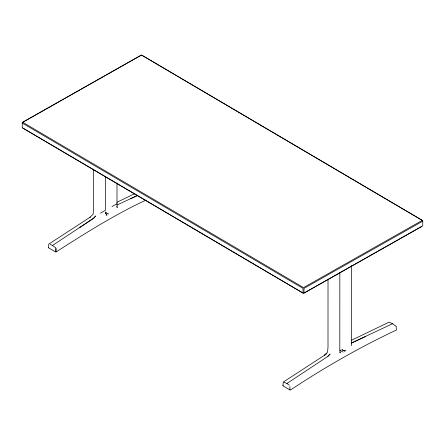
<?xml version="1.0" encoding="UTF-8"?>
<svg xmlns="http://www.w3.org/2000/svg" width="445" height="445" viewBox="0 0 445 445"><rect width="100%" height="100%" fill="white"/><g stroke="black" fill="none" stroke-linecap="round" stroke-linejoin="round"><path stroke-width="0.67" d="M146.016 200.078C114.615 214.724 85.318 233.219 56.192 251.876L55.508 251.887L55.508 248.444M56.192 251.876L56.198 248.444M396.211 326.33L396.395 330.034C359.649 347.311 324.455 367.514 290.607 389.915L289.929 389.931L289.929 386.488M328.015 279.388L328.004 347.295L327.503 352.312L324.366 355.377L326.741 353.408L324.633 355.199L283.482 381.932L286.892 383.518L289.183 385.114M339.83 272.802L339.802 348.385L340.203 353.024L339.808 351.939M351.405 265.559L351.595 345.715M289.929 389.931L283.003 385.854L283.014 385.442M55.508 251.887L48.583 247.809L48.605 247.403M48.583 247.809L48.789 244.483M283.003 385.854L283.215 382.133M111.973 206.602L116.996 203.699L116.996 182.967M116.968 203.799L117.185 207.67L116.762 206.502M327.898 356.378L330.04 354.081L327.898 356.378L286.892 383.518M344.814 351.077L341.966 349.753L344.814 351.077L345.86 350.265M48.805 244.094L90.218 217.154L89.957 217.338L93.094 214.268L93.595 209.195L93.595 169.083M79.833 227.501L93.489 218.339L95.636 216.025L93.489 218.339L52.482 245.473L50.19 244.372M140.998 55.258L22.261 122.464L22.25 127.793L303.012 293.127L303.012 288.371L22.25 123.037M100.398 213.155L105.421 210.313L105.421 176.354M422.739 221.171L304.002 288.377L304.002 293.133L422.739 225.921L422.75 220.598L141.988 55.263M421.649 226.449L303.512 293.322L22.751 127.982M116.913 202.291L134.835 193.625M351.322 340.336L389.108 322.147L392.518 323.726L395.928 326.163M130.763 198.67L137.6 195.427L117.102 204.973M365.173 336.715L351.511 343.017L392.518 323.726M106.06 215.274L106.939 214.996L105.459 212.899L106.939 214.996M105.293 212.065L108.669 214.017M339.707 350.104L343.084 352.056M52.482 245.473L55.892 247.91M141.488 55.069L22.751 122.28L303.512 287.615L422.249 220.403L141.488 55.069"/></g></svg>
